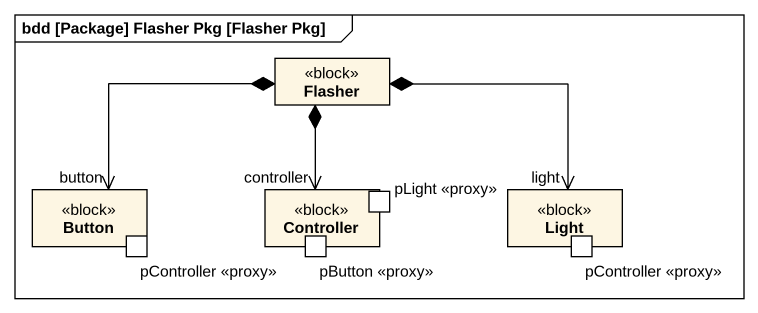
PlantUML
@startuml
mainframe bdd [Package] Flasher Pkg [Flasher Pkg]
allowmixing
hide circle
hide empty members
class Flasher <<block>>
rectangle Button <<block>> {
  port "pController <<proxy>>" as pController_proxy
}
rectangle Controller <<block>> {
  port "pLight <<proxy>>" as pLight_proxy
  port "pButton <<proxy>>" as pButton_proxy
}
rectangle Light <<block>> {
  port "pController <<proxy>>" as pController_proxy_2
}
Flasher *-left-> "button" Button
Flasher *--> "controller" Controller
Flasher *-right-> "light" Light
@enduml
